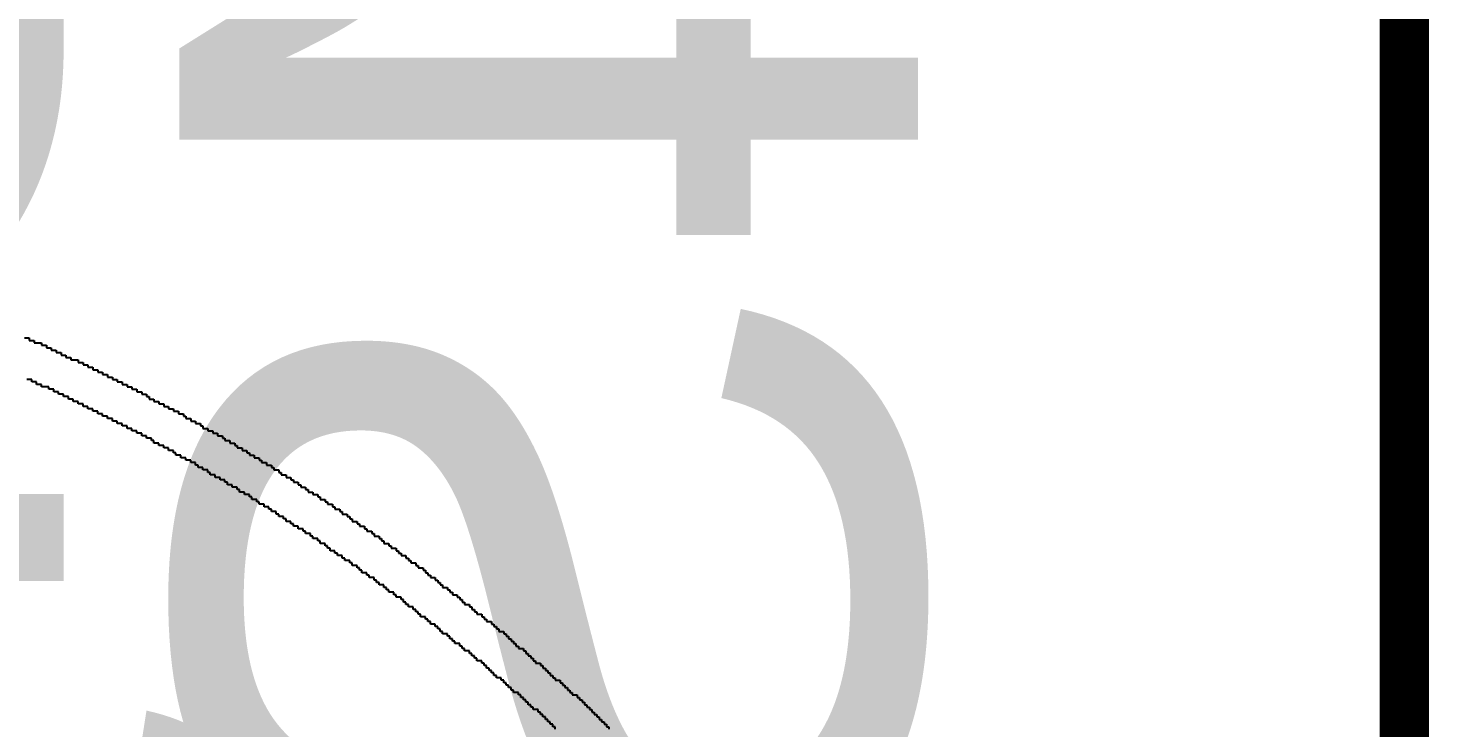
# Model space of a CAD drawing. Header units: millimetres. Extents: x 38.3 to 116.8, y 314 to 397.1.
# Drawn here: x 102.15 to 107.84, y 384.76 to 387.6 of the extents above; entities that cross this region are included whole.
import ezdxf

# ---------------------------------------------------------------- set-up
doc = ezdxf.new("R2010")
doc.units = ezdxf.units.MM
for name, color, linetype in [('BottomLayer', 5, 'Continuous'), ('BottomOverlay', 54, 'Continuous'), ('Mechanical1', 6, 'Continuous'), ('TopLayer', 1, 'Continuous'), ('TopOverlay', 2, 'Continuous')]:
    doc.layers.add(name, color=color, linetype=linetype)

# ---------------------------------------------------------------- blocks, each defined once
blk = doc.blocks.new('4S6TMP_L____85')
at = {"layer": 'TopOverlay'}
for p, q in [((3.2025, 7.6288), (3.2224, 7.6288)), ((3.2224, 7.6288), (3.2224, 7.6188)), ((3.2224, 7.6188), (3.2423, 7.6188)), ((3.2423, 7.6188), (3.2423, 7.6089)), ((3.2423, 7.6089), (3.2721, 7.6089)), ((3.2721, 7.6089), (3.2721, 7.599)), ((3.2721, 7.599), (3.2919, 7.599)), ((3.2919, 7.599), (3.2919, 7.589)), ((3.2919, 7.589), (3.3118, 7.589)), ((3.3118, 7.589), (3.3118, 7.5791)), ((3.3118, 7.5791), (3.3317, 7.5791)), ((3.3317, 7.5791), (3.3317, 7.5692)), ((3.3317, 7.5692), (3.3515, 7.5692)), ((3.3515, 7.5692), (3.3515, 7.5592)), ((3.3515, 7.5592), (3.3714, 7.5592)), ((3.3714, 7.5592), (3.3714, 7.5493)), ((3.3714, 7.5493), (3.3913, 7.5493)), ((3.3913, 7.5493), (3.3913, 7.5394)), ((3.3913, 7.5394), (3.4211, 7.5394)), ((3.4211, 7.5394), (3.4211, 7.5294)), ((3.4211, 7.5294), (3.4409, 7.5294)), ((3.4409, 7.5294), (3.4409, 7.5195)), ((3.4409, 7.5195), (3.4608, 7.5195)), ((3.4608, 7.5195), (3.4608, 7.5096)), ((3.2323, 7.4599), (3.2125, 7.4599)), ((3.2323, 7.45), (3.2323, 7.4599)), ((3.4608, 7.5096), (3.4807, 7.5096)), ((3.4807, 7.5096), (3.4807, 7.4996)), ((3.4807, 7.4996), (3.5005, 7.4996)), ((3.5005, 7.4996), (3.5005, 7.4897)), ((3.5005, 7.4897), (3.5204, 7.4897)), ((3.5204, 7.4897), (3.5204, 7.4798)), ((3.5204, 7.4798), (3.5403, 7.4798)), ((3.5403, 7.4798), (3.5403, 7.4698)), ((3.5403, 7.4698), (3.5601, 7.4698)), ((3.5601, 7.4698), (3.5601, 7.4599)), ((3.5601, 7.4599), (3.58, 7.4599)), ((3.58, 7.4599), (3.58, 7.45)), ((3.2522, 7.45), (3.2323, 7.45)), ((3.2522, 7.44), (3.2522, 7.45)), ((3.2721, 7.44), (3.2522, 7.44)), ((3.2721, 7.4301), (3.2721, 7.44)), ((3.3019, 7.4301), (3.2721, 7.4301)), ((3.3019, 7.4202), (3.3019, 7.4301)), ((3.3217, 7.4202), (3.3019, 7.4202)), ((3.3217, 7.4102), (3.3217, 7.4202)), ((3.3416, 7.4102), (3.3217, 7.4102)), ((3.3416, 7.4003), (3.3416, 7.4102)), ((3.3615, 7.4003), (3.3416, 7.4003)), ((3.3615, 7.3904), (3.3615, 7.4003)), ((3.58, 7.45), (3.5999, 7.45)), ((3.5999, 7.45), (3.5999, 7.44)), ((3.5999, 7.44), (3.6197, 7.44)), ((3.6197, 7.44), (3.6197, 7.4301)), ((3.6197, 7.4301), (3.6396, 7.4301)), ((3.6396, 7.4301), (3.6396, 7.4202)), ((3.6396, 7.4202), (3.6595, 7.4202)), ((3.6595, 7.4202), (3.6595, 7.4102)), ((3.6595, 7.4102), (3.6794, 7.4102)), ((3.6794, 7.4102), (3.6794, 7.4003)), ((3.6794, 7.4003), (3.6992, 7.4003)), ((3.6992, 7.4003), (3.6992, 7.3904)), ((3.3813, 7.3904), (3.3615, 7.3904)), ((3.3813, 7.3804), (3.3813, 7.3904)), ((3.4012, 7.3804), (3.3813, 7.3804)), ((3.4012, 7.3705), (3.4012, 7.3804)), ((3.4211, 7.3705), (3.4012, 7.3705)), ((3.4211, 7.3606), (3.4211, 7.3705)), ((3.4409, 7.3606), (3.4211, 7.3606)), ((3.4409, 7.3506), (3.4409, 7.3606)), ((3.4608, 7.3506), (3.4409, 7.3506)), ((3.4608, 7.3407), (3.4608, 7.3506)), ((3.4807, 7.3407), (3.4608, 7.3407)), ((3.4807, 7.3307), (3.4807, 7.3407)), ((3.6992, 7.3904), (3.7092, 7.3904)), ((3.7092, 7.3904), (3.7092, 7.3804)), ((3.7092, 7.3804), (3.729, 7.3804)), ((3.729, 7.3804), (3.729, 7.3705)), ((3.729, 7.3705), (3.7489, 7.3705)), ((3.7489, 7.3705), (3.7489, 7.3606)), ((3.7489, 7.3606), (3.7688, 7.3606)), ((3.7688, 7.3606), (3.7688, 7.3506)), ((3.7688, 7.3506), (3.7886, 7.3506)), ((3.7886, 7.3506), (3.7886, 7.3407)), ((3.7886, 7.3407), (3.8085, 7.3407)), ((3.8085, 7.3407), (3.8085, 7.3307)), ((3.5005, 7.3307), (3.4807, 7.3307)), ((3.5005, 7.3208), (3.5005, 7.3307)), ((3.5204, 7.3208), (3.5005, 7.3208)), ((3.5204, 7.3109), (3.5204, 7.3208)), ((3.5403, 7.3109), (3.5204, 7.3109)), ((3.5403, 7.3009), (3.5403, 7.3109)), ((3.5601, 7.3009), (3.5403, 7.3009)), ((3.5601, 7.291), (3.5601, 7.3009)), ((3.58, 7.291), (3.5601, 7.291)), ((3.58, 7.2811), (3.58, 7.291)), ((3.8085, 7.3307), (3.8284, 7.3307)), ((3.8284, 7.3307), (3.8284, 7.3208)), ((3.8284, 7.3208), (3.8482, 7.3208)), ((3.8482, 7.3208), (3.8482, 7.3109)), ((3.8482, 7.3109), (3.8582, 7.3109)), ((3.8582, 7.3109), (3.8582, 7.3009)), ((3.8582, 7.3009), (3.878, 7.3009)), ((3.878, 7.3009), (3.878, 7.291)), ((3.878, 7.291), (3.8979, 7.291)), ((3.8979, 7.291), (3.8979, 7.2811)), ((3.5999, 7.2811), (3.58, 7.2811)), ((3.5999, 7.2711), (3.5999, 7.2811)), ((3.6197, 7.2711), (3.5999, 7.2711)), ((3.6197, 7.2612), (3.6197, 7.2711)), ((3.6396, 7.2612), (3.6197, 7.2612)), ((3.6396, 7.2513), (3.6396, 7.2612)), ((3.6595, 7.2513), (3.6396, 7.2513)), ((3.6595, 7.2413), (3.6595, 7.2513)), ((3.6794, 7.2413), (3.6595, 7.2413)), ((3.6794, 7.2314), (3.6794, 7.2413)), ((3.6992, 7.2314), (3.6794, 7.2314)), ((3.6992, 7.2215), (3.6992, 7.2314)), ((3.8979, 7.2811), (3.9178, 7.2811)), ((3.9178, 7.2811), (3.9178, 7.2711)), ((3.9178, 7.2711), (3.9277, 7.2711)), ((3.9277, 7.2711), (3.9277, 7.2612)), ((3.9277, 7.2612), (3.9476, 7.2612)), ((3.9476, 7.2612), (3.9476, 7.2513)), ((3.9476, 7.2513), (3.9674, 7.2513)), ((3.9674, 7.2513), (3.9674, 7.2413)), ((3.9674, 7.2413), (3.9873, 7.2413)), ((3.9873, 7.2413), (3.9873, 7.2314)), ((3.9873, 7.2314), (4.0072, 7.2314)), ((4.0072, 7.2314), (4.0072, 7.2215)), ((3.7191, 7.2215), (3.6992, 7.2215)), ((3.7191, 7.2115), (3.7191, 7.2215)), ((3.729, 7.2115), (3.7191, 7.2115)), ((3.729, 7.2016), (3.729, 7.2115)), ((3.7489, 7.2016), (3.729, 7.2016)), ((3.7489, 7.1917), (3.7489, 7.2016)), ((3.7688, 7.1917), (3.7489, 7.1917)), ((3.7688, 7.1817), (3.7688, 7.1917)), ((3.7886, 7.1817), (3.7688, 7.1817)), ((3.7886, 7.1718), (3.7886, 7.1817)), ((3.8085, 7.1718), (3.7886, 7.1718)), ((3.8085, 7.1619), (3.8085, 7.1718)), ((4.0072, 7.2215), (4.0171, 7.2215)), ((4.0171, 7.2215), (4.0171, 7.2115)), ((4.0171, 7.2115), (4.037, 7.2115)), ((4.037, 7.2115), (4.037, 7.2016)), ((4.037, 7.2016), (4.0568, 7.2016)), ((4.0568, 7.2016), (4.0568, 7.1917)), ((4.0568, 7.1917), (4.0668, 7.1917)), ((4.0668, 7.1917), (4.0668, 7.1817)), ((4.0668, 7.1817), (4.0866, 7.1817)), ((4.0866, 7.1817), (4.0866, 7.1718)), ((4.0866, 7.1718), (4.1065, 7.1718)), ((4.1065, 7.1718), (4.1065, 7.1619)), ((3.8184, 7.1619), (3.8085, 7.1619)), ((3.8184, 7.1519), (3.8184, 7.1619)), ((3.8383, 7.1519), (3.8184, 7.1519)), ((3.8383, 7.142), (3.8383, 7.1519)), ((3.8582, 7.142), (3.8383, 7.142)), ((3.8582, 7.1321), (3.8582, 7.142)), ((3.878, 7.1321), (3.8582, 7.1321)), ((3.878, 7.1221), (3.878, 7.1321)), ((3.8979, 7.1221), (3.878, 7.1221)), ((3.8979, 7.1122), (3.8979, 7.1221)), ((3.9078, 7.1122), (3.8979, 7.1122)), ((3.9078, 7.1023), (3.9078, 7.1122)), ((4.1065, 7.1619), (4.1164, 7.1619)), ((4.1164, 7.1619), (4.1164, 7.1519)), ((4.1164, 7.1519), (4.1363, 7.1519)), ((4.1363, 7.1519), (4.1363, 7.142)), ((4.1363, 7.142), (4.1562, 7.142)), ((4.1562, 7.142), (4.1562, 7.1321)), ((4.1562, 7.1321), (4.1661, 7.1321)), ((4.1661, 7.1321), (4.1661, 7.1221)), ((4.1661, 7.1221), (4.186, 7.1221)), ((4.186, 7.1221), (4.186, 7.1122)), ((4.186, 7.1122), (4.2058, 7.1122)), ((4.2058, 7.1122), (4.2058, 7.1023)), ((3.9277, 7.1023), (3.9078, 7.1023)), ((3.9277, 7.0923), (3.9277, 7.1023)), ((3.9476, 7.0923), (3.9277, 7.0923)), ((3.9476, 7.0824), (3.9476, 7.0923)), ((3.9575, 7.0824), (3.9476, 7.0824)), ((3.9575, 7.0725), (3.9575, 7.0824)), ((3.9774, 7.0725), (3.9575, 7.0725)), ((3.9774, 7.0625), (3.9774, 7.0725)), ((3.9972, 7.0625), (3.9774, 7.0625)), ((3.9972, 7.0526), (3.9972, 7.0625)), ((4.2058, 7.1023), (4.2158, 7.1023)), ((4.2158, 7.1023), (4.2158, 7.0923)), ((4.2158, 7.0923), (4.2356, 7.0923)), ((4.2356, 7.0923), (4.2356, 7.0824)), ((4.2356, 7.0824), (4.2456, 7.0824)), ((4.2456, 7.0824), (4.2456, 7.0725)), ((4.2456, 7.0725), (4.2654, 7.0725)), ((4.2654, 7.0725), (4.2654, 7.0625)), ((4.2654, 7.0625), (4.2853, 7.0625)), ((4.2853, 7.0625), (4.2853, 7.0526)), ((4.0171, 7.0526), (3.9972, 7.0526)), ((4.0171, 7.0427), (4.0171, 7.0526)), ((4.027, 7.0427), (4.0171, 7.0427)), ((4.027, 7.0327), (4.027, 7.0427)), ((4.0469, 7.0327), (4.027, 7.0327)), ((4.0469, 7.0228), (4.0469, 7.0327)), ((4.0668, 7.0228), (4.0469, 7.0228)), ((4.0668, 7.0129), (4.0668, 7.0228)), ((4.0767, 7.0129), (4.0668, 7.0129)), ((4.0767, 7.0029), (4.0767, 7.0129)), ((4.0966, 7.0029), (4.0767, 7.0029)), ((4.0966, 6.993), (4.0966, 7.0029)), ((4.2853, 7.0526), (4.2953, 7.0526)), ((4.2953, 7.0526), (4.2953, 7.0427)), ((4.2953, 7.0427), (4.3151, 7.0427)), ((4.3151, 7.0427), (4.3151, 7.0327)), ((4.3151, 7.0327), (4.3251, 7.0327)), ((4.3251, 7.0327), (4.3251, 7.0228)), ((4.3251, 7.0228), (4.3449, 7.0228)), ((4.3449, 7.0228), (4.3449, 7.0129)), ((4.3449, 7.0129), (4.3549, 7.0129)), ((4.3549, 7.0129), (4.3549, 7.0029)), ((4.3549, 7.0029), (4.3747, 7.0029)), ((4.3747, 7.0029), (4.3747, 6.993)), ((4.1164, 6.993), (4.0966, 6.993)), ((4.1164, 6.9831), (4.1164, 6.993)), ((4.1264, 6.9831), (4.1164, 6.9831)), ((4.1264, 6.9731), (4.1264, 6.9831)), ((4.1462, 6.9731), (4.1264, 6.9731)), ((4.1462, 6.9632), (4.1462, 6.9731)), ((4.1562, 6.9632), (4.1462, 6.9632)), ((4.1562, 6.9533), (4.1562, 6.9632)), ((4.176, 6.9533), (4.1562, 6.9533)), ((4.176, 6.9433), (4.176, 6.9533)), ((4.1959, 6.9433), (4.176, 6.9433)), ((4.1959, 6.9334), (4.1959, 6.9433)), ((4.3747, 6.993), (4.3946, 6.993)), ((4.3946, 6.993), (4.3946, 6.9831)), ((4.3946, 6.9831), (4.4045, 6.9831)), ((4.4045, 6.9831), (4.4045, 6.9731)), ((4.4045, 6.9731), (4.4244, 6.9731)), ((4.4244, 6.9731), (4.4244, 6.9632)), ((4.4244, 6.9632), (4.4343, 6.9632)), ((4.4343, 6.9632), (4.4343, 6.9533)), ((4.4343, 6.9533), (4.4542, 6.9533)), ((4.4542, 6.9533), (4.4542, 6.9433)), ((4.4542, 6.9433), (4.4641, 6.9433)), ((4.4641, 6.9433), (4.4641, 6.9334)), ((4.2058, 6.9334), (4.1959, 6.9334)), ((4.2058, 6.9235), (4.2058, 6.9334)), ((4.2257, 6.9235), (4.2058, 6.9235)), ((4.2257, 6.9135), (4.2257, 6.9235)), ((4.2356, 6.9135), (4.2257, 6.9135)), ((4.2356, 6.9036), (4.2356, 6.9135)), ((4.2555, 6.9036), (4.2356, 6.9036)), ((4.2555, 6.8937), (4.2555, 6.9036)), ((4.2654, 6.8937), (4.2555, 6.8937)), ((4.2654, 6.8837), (4.2654, 6.8937)), ((4.4641, 6.9334), (4.484, 6.9334)), ((4.484, 6.9334), (4.484, 6.9235)), ((4.484, 6.9235), (4.4939, 6.9235)), ((4.4939, 6.9235), (4.4939, 6.9135)), ((4.4939, 6.9135), (4.5138, 6.9135)), ((4.5138, 6.9135), (4.5138, 6.9036)), ((4.5138, 6.9036), (4.5237, 6.9036)), ((4.5237, 6.9036), (4.5237, 6.8937)), ((4.5237, 6.8937), (4.5337, 6.8937)), ((4.5337, 6.8937), (4.5337, 6.8837)), ((4.2853, 6.8837), (4.2654, 6.8837)), ((4.2853, 6.8738), (4.2853, 6.8837)), ((4.2953, 6.8738), (4.2853, 6.8738)), ((4.2953, 6.8639), (4.2953, 6.8738)), ((4.3151, 6.8639), (4.2953, 6.8639)), ((4.3151, 6.8539), (4.3151, 6.8639)), ((4.335, 6.8539), (4.3151, 6.8539)), ((4.335, 6.844), (4.335, 6.8539)), ((4.3449, 6.844), (4.335, 6.844)), ((4.3449, 6.8341), (4.3449, 6.844)), ((4.3648, 6.8341), (4.3449, 6.8341)), ((4.3648, 6.8241), (4.3648, 6.8341)), ((4.5337, 6.8837), (4.5535, 6.8837)), ((4.5535, 6.8837), (4.5535, 6.8738)), ((4.5535, 6.8738), (4.5635, 6.8738)), ((4.5635, 6.8738), (4.5635, 6.8639)), ((4.5635, 6.8639), (4.5833, 6.8639)), ((4.5833, 6.8639), (4.5833, 6.8539)), ((4.5833, 6.8539), (4.5933, 6.8539)), ((4.5933, 6.8539), (4.5933, 6.844)), ((4.5933, 6.844), (4.6131, 6.844)), ((4.6131, 6.844), (4.6131, 6.8341)), ((4.6131, 6.8341), (4.6231, 6.8341)), ((4.6231, 6.8341), (4.6231, 6.8241)), ((4.3747, 6.8241), (4.3648, 6.8241)), ((4.3747, 6.8142), (4.3747, 6.8241)), ((4.3946, 6.8142), (4.3747, 6.8142)), ((4.3946, 6.8043), (4.3946, 6.8142)), ((4.4045, 6.8043), (4.3946, 6.8043)), ((4.4045, 6.7943), (4.4045, 6.8043)), ((4.4244, 6.7943), (4.4045, 6.7943)), ((4.4244, 6.7844), (4.4244, 6.7943)), ((4.4343, 6.7844), (4.4244, 6.7844)), ((4.4343, 6.7745), (4.4343, 6.7844)), ((4.4443, 6.7745), (4.4343, 6.7745)), ((4.4443, 6.7645), (4.4443, 6.7745)), ((4.6231, 6.8241), (4.6429, 6.8241)), ((4.6429, 6.8241), (4.6429, 6.8142)), ((4.6429, 6.8142), (4.6529, 6.8142)), ((4.6529, 6.8142), (4.6529, 6.8043)), ((4.6529, 6.8043), (4.6628, 6.8043)), ((4.6628, 6.8043), (4.6628, 6.7943)), ((4.6628, 6.7943), (4.6827, 6.7943)), ((4.6827, 6.7943), (4.6827, 6.7844)), ((4.6827, 6.7844), (4.6926, 6.7844)), ((4.6926, 6.7844), (4.6926, 6.7745)), ((4.6926, 6.7745), (4.7125, 6.7745)), ((4.7125, 6.7745), (4.7125, 6.7645)), ((4.4641, 6.7645), (4.4443, 6.7645)), ((4.4641, 6.7546), (4.4641, 6.7645)), ((4.4741, 6.7546), (4.4641, 6.7546)), ((4.4741, 6.7446), (4.4741, 6.7546)), ((4.4939, 6.7446), (4.4741, 6.7446)), ((4.4939, 6.7347), (4.4939, 6.7446)), ((4.5039, 6.7347), (4.4939, 6.7347)), ((4.5039, 6.7248), (4.5039, 6.7347)), ((4.5237, 6.7248), (4.5039, 6.7248)), ((4.5237, 6.7148), (4.5237, 6.7248)), ((4.5337, 6.7148), (4.5237, 6.7148)), ((4.5337, 6.7049), (4.5337, 6.7148)), ((4.7125, 6.7645), (4.7224, 6.7645)), ((4.7224, 6.7645), (4.7224, 6.7546)), ((4.7224, 6.7546), (4.7323, 6.7546)), ((4.7323, 6.7546), (4.7323, 6.7446)), ((4.7323, 6.7446), (4.7522, 6.7446)), ((4.7522, 6.7446), (4.7522, 6.7347)), ((4.7522, 6.7347), (4.7621, 6.7347)), ((4.7621, 6.7347), (4.7621, 6.7248)), ((4.7621, 6.7248), (4.7721, 6.7248)), ((4.7721, 6.7248), (4.7721, 6.7148)), ((4.7721, 6.7148), (4.7919, 6.7148)), ((4.7919, 6.7148), (4.7919, 6.7049)), ((4.5535, 6.7049), (4.5337, 6.7049)), ((4.5535, 6.695), (4.5535, 6.7049)), ((4.5635, 6.695), (4.5535, 6.695)), ((4.5635, 6.685), (4.5635, 6.695)), ((4.5734, 6.685), (4.5635, 6.685)), ((4.5734, 6.6751), (4.5734, 6.685)), ((4.5933, 6.6751), (4.5734, 6.6751)), ((4.5933, 6.6652), (4.5933, 6.6751)), ((4.6032, 6.6652), (4.5933, 6.6652)), ((4.6032, 6.6552), (4.6032, 6.6652)), ((4.7919, 6.7049), (4.8019, 6.7049)), ((4.8019, 6.7049), (4.8019, 6.695)), ((4.8019, 6.695), (4.8217, 6.695)), ((4.8217, 6.695), (4.8217, 6.685)), ((4.8217, 6.685), (4.8317, 6.685)), ((4.8317, 6.685), (4.8317, 6.6751)), ((4.8317, 6.6751), (4.8416, 6.6751)), ((4.8416, 6.6751), (4.8416, 6.6652)), ((4.8416, 6.6652), (4.8515, 6.6652)), ((4.8515, 6.6652), (4.8515, 6.6552)), ((4.6231, 6.6552), (4.6032, 6.6552)), ((4.6231, 6.6453), (4.6231, 6.6552)), ((4.633, 6.6453), (4.6231, 6.6453)), ((4.633, 6.6354), (4.633, 6.6453)), ((4.6429, 6.6354), (4.633, 6.6354)), ((4.6429, 6.6254), (4.6429, 6.6354)), ((4.6628, 6.6254), (4.6429, 6.6254)), ((4.6628, 6.6155), (4.6628, 6.6254)), ((4.6727, 6.6155), (4.6628, 6.6155)), ((4.6727, 6.6056), (4.6727, 6.6155)), ((4.6827, 6.6056), (4.6727, 6.6056)), ((4.6827, 6.5956), (4.6827, 6.6056)), ((4.8515, 6.6552), (4.8714, 6.6552)), ((4.8714, 6.6552), (4.8714, 6.6453)), ((4.8714, 6.6453), (4.8814, 6.6453)), ((4.8814, 6.6453), (4.8814, 6.6354)), ((4.8814, 6.6354), (4.8913, 6.6354)), ((4.8913, 6.6354), (4.8913, 6.6254)), ((4.8913, 6.6254), (4.9012, 6.6254)), ((4.9012, 6.6254), (4.9012, 6.6155)), ((4.9012, 6.6155), (4.9211, 6.6155)), ((4.9211, 6.6155), (4.9211, 6.6056)), ((4.9211, 6.6056), (4.931, 6.6056)), ((4.931, 6.6056), (4.931, 6.5956)), ((4.7025, 6.5956), (4.6827, 6.5956)), ((4.7025, 6.5857), (4.7025, 6.5956)), ((4.7125, 6.5857), (4.7025, 6.5857)), ((4.7125, 6.5758), (4.7125, 6.5857)), ((4.7323, 6.5758), (4.7125, 6.5758)), ((4.7323, 6.5658), (4.7323, 6.5758)), ((4.7423, 6.5658), (4.7323, 6.5658)), ((4.7423, 6.5559), (4.7423, 6.5658)), ((4.7522, 6.5559), (4.7423, 6.5559)), ((4.7522, 6.546), (4.7522, 6.5559)), ((4.7621, 6.546), (4.7522, 6.546)), ((4.7621, 6.536), (4.7621, 6.546)), ((4.931, 6.5956), (4.941, 6.5956)), ((4.941, 6.5956), (4.941, 6.5857)), ((4.941, 6.5857), (4.9608, 6.5857)), ((4.9608, 6.5857), (4.9608, 6.5758)), ((4.9608, 6.5758), (4.9708, 6.5758)), ((4.9708, 6.5758), (4.9708, 6.5658)), ((4.9708, 6.5658), (4.9807, 6.5658)), ((4.9807, 6.5658), (4.9807, 6.5559)), ((4.9807, 6.5559), (4.9906, 6.5559)), ((4.9906, 6.5559), (4.9906, 6.546)), ((4.9906, 6.546), (5.0105, 6.546)), ((5.0105, 6.546), (5.0105, 6.536)), ((4.782, 6.536), (4.7621, 6.536)), ((4.782, 6.5261), (4.782, 6.536)), ((4.7919, 6.5261), (4.782, 6.5261)), ((4.7919, 6.5162), (4.7919, 6.5261)), ((4.8019, 6.5162), (4.7919, 6.5162)), ((4.8019, 6.5062), (4.8019, 6.5162)), ((4.8118, 6.5062), (4.8019, 6.5062)), ((4.8118, 6.4963), (4.8118, 6.5062)), ((4.8317, 6.4963), (4.8118, 6.4963)), ((4.8317, 6.4864), (4.8317, 6.4963)), ((4.8416, 6.4864), (4.8317, 6.4864)), ((4.8416, 6.4764), (4.8416, 6.4864)), ((5.0105, 6.536), (5.0204, 6.536)), ((5.0204, 6.536), (5.0204, 6.5261)), ((5.0204, 6.5261), (5.0304, 6.5261)), ((5.0304, 6.5261), (5.0304, 6.5162)), ((5.0304, 6.5162), (5.0403, 6.5162)), ((5.0403, 6.5162), (5.0403, 6.5062)), ((5.0403, 6.5062), (5.0602, 6.5062)), ((5.0602, 6.5062), (5.0602, 6.4963)), ((5.0602, 6.4963), (5.0701, 6.4963)), ((5.0701, 6.4963), (5.0701, 6.4864)), ((5.0701, 6.4864), (5.08, 6.4864)), ((5.08, 6.4864), (5.08, 6.4764)), ((4.8515, 6.4764), (4.8416, 6.4764)), ((4.8515, 6.4665), (4.8515, 6.4764)), ((4.8714, 6.4665), (4.8515, 6.4665)), ((4.8714, 6.4566), (4.8714, 6.4665)), ((4.8814, 6.4566), (4.8714, 6.4566)), ((4.8814, 6.4466), (4.8814, 6.4566)), ((4.8913, 6.4466), (4.8814, 6.4466)), ((4.8913, 6.4367), (4.8913, 6.4466)), ((4.9012, 6.4367), (4.8913, 6.4367)), ((4.9012, 6.4268), (4.9012, 6.4367)), ((5.08, 6.4764), (5.0999, 6.4764)), ((5.0999, 6.4764), (5.0999, 6.4665)), ((5.0999, 6.4665), (5.1098, 6.4665)), ((5.1098, 6.4665), (5.1098, 6.4566)), ((5.1098, 6.4566), (5.1198, 6.4566)), ((5.1198, 6.4566), (5.1198, 6.4466)), ((5.1198, 6.4466), (5.1297, 6.4466)), ((5.1297, 6.4466), (5.1297, 6.4367)), ((5.1297, 6.4367), (5.1496, 6.4367)), ((5.1496, 6.4367), (5.1496, 6.4268)), ((4.9211, 6.4268), (4.9012, 6.4268)), ((4.9211, 6.4168), (4.9211, 6.4268)), ((4.931, 6.4168), (4.9211, 6.4168)), ((4.931, 6.4069), (4.931, 6.4168)), ((4.941, 6.4069), (4.931, 6.4069)), ((4.941, 6.397), (4.941, 6.4069)), ((4.9509, 6.397), (4.941, 6.397)), ((4.9509, 6.387), (4.9509, 6.397)), ((4.9708, 6.387), (4.9509, 6.387)), ((4.9708, 6.3771), (4.9708, 6.387)), ((4.9807, 6.3771), (4.9708, 6.3771)), ((4.9807, 6.3672), (4.9807, 6.3771)), ((5.1496, 6.4268), (5.1595, 6.4268)), ((5.1595, 6.4268), (5.1595, 6.4168)), ((5.1595, 6.4168), (5.1694, 6.4168)), ((5.1694, 6.4168), (5.1694, 6.4069)), ((5.1694, 6.4069), (5.1794, 6.4069)), ((5.1794, 6.4069), (5.1794, 6.397)), ((5.1794, 6.397), (5.1893, 6.397)), ((5.1893, 6.397), (5.1893, 6.387)), ((5.1893, 6.387), (5.1992, 6.387)), ((5.1992, 6.387), (5.1992, 6.3771)), ((5.1992, 6.3771), (5.2092, 6.3771)), ((5.2092, 6.3771), (5.2092, 6.3672)), ((4.9906, 6.3672), (4.9807, 6.3672)), ((4.9906, 6.3572), (4.9906, 6.3672)), ((5.0105, 6.3572), (4.9906, 6.3572)), ((5.0105, 6.3473), (5.0105, 6.3572)), ((5.0204, 6.3473), (5.0105, 6.3473)), ((5.0204, 6.3374), (5.0204, 6.3473)), ((5.0304, 6.3374), (5.0204, 6.3374)), ((5.0304, 6.3274), (5.0304, 6.3374)), ((5.0403, 6.3274), (5.0304, 6.3274)), ((5.0403, 6.3175), (5.0403, 6.3274)), ((5.0602, 6.3175), (5.0403, 6.3175)), ((5.0602, 6.3076), (5.0602, 6.3175)), ((5.2092, 6.3672), (5.229, 6.3672)), ((5.229, 6.3672), (5.229, 6.3572)), ((5.229, 6.3572), (5.239, 6.3572)), ((5.239, 6.3572), (5.239, 6.3473)), ((5.239, 6.3473), (5.2489, 6.3473)), ((5.2489, 6.3473), (5.2489, 6.3374)), ((5.2489, 6.3374), (5.2588, 6.3374)), ((5.2588, 6.3374), (5.2588, 6.3274)), ((5.2588, 6.3274), (5.2688, 6.3274)), ((5.2688, 6.3274), (5.2688, 6.3175)), ((5.2688, 6.3175), (5.2787, 6.3175)), ((5.2787, 6.3175), (5.2787, 6.3076)), ((5.0701, 6.3076), (5.0602, 6.3076)), ((5.0701, 6.2976), (5.0701, 6.3076)), ((5.08, 6.2976), (5.0701, 6.2976)), ((5.08, 6.2877), (5.08, 6.2976)), ((5.09, 6.2877), (5.08, 6.2877)), ((5.09, 6.2778), (5.09, 6.2877)), ((5.0999, 6.2778), (5.09, 6.2778)), ((5.0999, 6.2678), (5.0999, 6.2778)), ((5.1098, 6.2678), (5.0999, 6.2678)), ((5.1098, 6.2579), (5.1098, 6.2678)), ((5.2787, 6.3076), (5.2986, 6.3076)), ((5.2986, 6.3076), (5.2986, 6.2976)), ((5.2986, 6.2976), (5.3085, 6.2976)), ((5.3085, 6.2976), (5.3085, 6.2877)), ((5.3085, 6.2877), (5.3184, 6.2877)), ((5.3184, 6.2877), (5.3184, 6.2778)), ((5.3184, 6.2778), (5.3284, 6.2778)), ((5.3284, 6.2778), (5.3284, 6.2678)), ((5.3284, 6.2678), (5.3383, 6.2678)), ((5.3383, 6.2678), (5.3383, 6.2579)), ((5.1198, 6.2579), (5.1098, 6.2579)), ((5.1198, 6.248), (5.1198, 6.2579)), ((5.1396, 6.248), (5.1198, 6.248)), ((5.1396, 6.238), (5.1396, 6.248)), ((5.1496, 6.238), (5.1396, 6.238)), ((5.1496, 6.2281), (5.1496, 6.238)), ((5.1595, 6.2281), (5.1496, 6.2281)), ((5.1595, 6.2182), (5.1595, 6.2281)), ((5.1694, 6.2182), (5.1595, 6.2182)), ((5.1694, 6.2082), (5.1694, 6.2182)), ((5.1794, 6.2082), (5.1694, 6.2082)), ((5.1794, 6.1983), (5.1794, 6.2082)), ((5.3383, 6.2579), (5.3482, 6.2579)), ((5.3482, 6.2579), (5.3482, 6.248)), ((5.3482, 6.248), (5.3582, 6.248)), ((5.3582, 6.248), (5.3582, 6.238)), ((5.3582, 6.238), (5.378, 6.238)), ((5.378, 6.238), (5.378, 6.2281)), ((5.378, 6.2281), (5.388, 6.2281)), ((5.388, 6.2281), (5.388, 6.2182)), ((5.388, 6.2182), (5.3979, 6.2182)), ((5.3979, 6.2182), (5.3979, 6.2082)), ((5.3979, 6.2082), (5.4078, 6.2082)), ((5.4078, 6.2082), (5.4078, 6.1983)), ((5.1893, 6.1983), (5.1794, 6.1983)), ((5.1893, 6.1884), (5.1893, 6.1983)), ((5.2092, 6.1884), (5.1893, 6.1884)), ((5.2092, 6.1784), (5.2092, 6.1884)), ((5.2191, 6.1784), (5.2092, 6.1784)), ((5.2191, 6.1685), (5.2191, 6.1784)), ((5.229, 6.1685), (5.2191, 6.1685)), ((5.229, 6.1586), (5.229, 6.1685)), ((5.239, 6.1586), (5.229, 6.1586)), ((5.239, 6.1486), (5.239, 6.1586)), ((5.2489, 6.1486), (5.239, 6.1486)), ((5.2489, 6.1387), (5.2489, 6.1486)), ((5.4078, 6.1983), (5.4178, 6.1983)), ((5.4178, 6.1983), (5.4178, 6.1884)), ((5.4178, 6.1884), (5.4277, 6.1884)), ((5.4277, 6.1884), (5.4277, 6.1784)), ((5.4277, 6.1784), (5.4476, 6.1784)), ((5.4476, 6.1784), (5.4476, 6.1685)), ((5.4476, 6.1685), (5.4575, 6.1685)), ((5.4575, 6.1685), (5.4575, 6.1586)), ((5.4575, 6.1586), (5.4675, 6.1586)), ((5.4675, 6.1586), (5.4675, 6.1486)), ((5.4675, 6.1486), (5.4774, 6.1486)), ((5.4774, 6.1486), (5.4774, 6.1387)), ((5.2588, 6.1387), (5.2489, 6.1387)), ((5.2588, 6.1287), (5.2588, 6.1387)), ((5.2688, 6.1287), (5.2588, 6.1287)), ((5.2688, 6.1188), (5.2688, 6.1287)), ((5.2886, 6.1188), (5.2688, 6.1188)), ((5.2886, 6.1089), (5.2886, 6.1188)), ((5.2986, 6.1089), (5.2886, 6.1089)), ((5.2986, 6.0989), (5.2986, 6.1089)), ((5.3085, 6.0989), (5.2986, 6.0989)), ((5.3085, 6.089), (5.3085, 6.0989)), ((5.3184, 6.089), (5.3085, 6.089)), ((5.3184, 6.0791), (5.3184, 6.089)), ((5.4774, 6.1387), (5.4873, 6.1387)), ((5.4873, 6.1387), (5.4873, 6.1287)), ((5.4873, 6.1287), (5.4973, 6.1287)), ((5.4973, 6.1287), (5.4973, 6.1188)), ((5.4973, 6.1188), (5.5072, 6.1188)), ((5.5072, 6.1188), (5.5072, 6.1089)), ((5.5072, 6.1089), (5.5171, 6.1089)), ((5.5171, 6.1089), (5.5171, 6.0989)), ((5.5171, 6.0989), (5.5271, 6.0989)), ((5.5271, 6.0989), (5.5271, 6.089)), ((5.5271, 6.089), (5.537, 6.089)), ((5.537, 6.089), (5.537, 6.0791)), ((5.3284, 6.0791), (5.3184, 6.0791)), ((5.3284, 6.0691), (5.3284, 6.0791)), ((5.3383, 6.0691), (5.3284, 6.0691)), ((5.3383, 6.0592), (5.3383, 6.0691)), ((5.3482, 6.0592), (5.3383, 6.0592)), ((5.3482, 6.0493), (5.3482, 6.0592)), ((5.3582, 6.0493), (5.3482, 6.0493)), ((5.3582, 6.0393), (5.3582, 6.0493)), ((5.537, 6.0791), (5.5469, 6.0791)), ((5.5469, 6.0791), (5.5469, 6.0691)), ((5.5469, 6.0691), (5.5569, 6.0691)), ((5.5569, 6.0691), (5.5569, 6.0592)), ((5.5569, 6.0592), (5.5668, 6.0592)), ((5.5668, 6.0592), (5.5668, 6.0493)), ((5.5668, 6.0493), (5.5767, 6.0493)), ((5.5767, 6.0493), (5.5767, 6.0393))]:
    blk.add_line(p, q, dxfattribs=at)

msp = doc.modelspace()

# ---------------------------------------------------------------- linework, layer by layer
at = {"layer": 'BottomLayer'}
msp.add_line((107.74, 395.95), (107.74, 315.1011), dxfattribs=at)
at = {"layer": 'Mechanical1', "const_width": 0.2}
msp.add_lwpolyline([(107.74, 315.1011), (107.74, 395.95)], dxfattribs=at)
at = {"layer": 'TopLayer'}
msp.add_line((107.744, 395.95), (107.7421, 358.8367), dxfattribs=at)

# ---------------------------------------------------------------- block references
msp.add_blockref('4S6TMP_L____85', (98.933, 378.714))

# ---------------------------------------------------------------- texts
at = {"layer": 'BottomOverlay', "text_generation_flag": 2}
for s, height, p in [('4S6TMP', 3, (105.7646, 388.874)), ('Digital Interface by', 2.999999, (102.2951, 388.874))]:
    msp.add_text(s, height=height, rotation=90, dxfattribs=at).set_placement(p)

doc.saveas('drawing.dxf')
